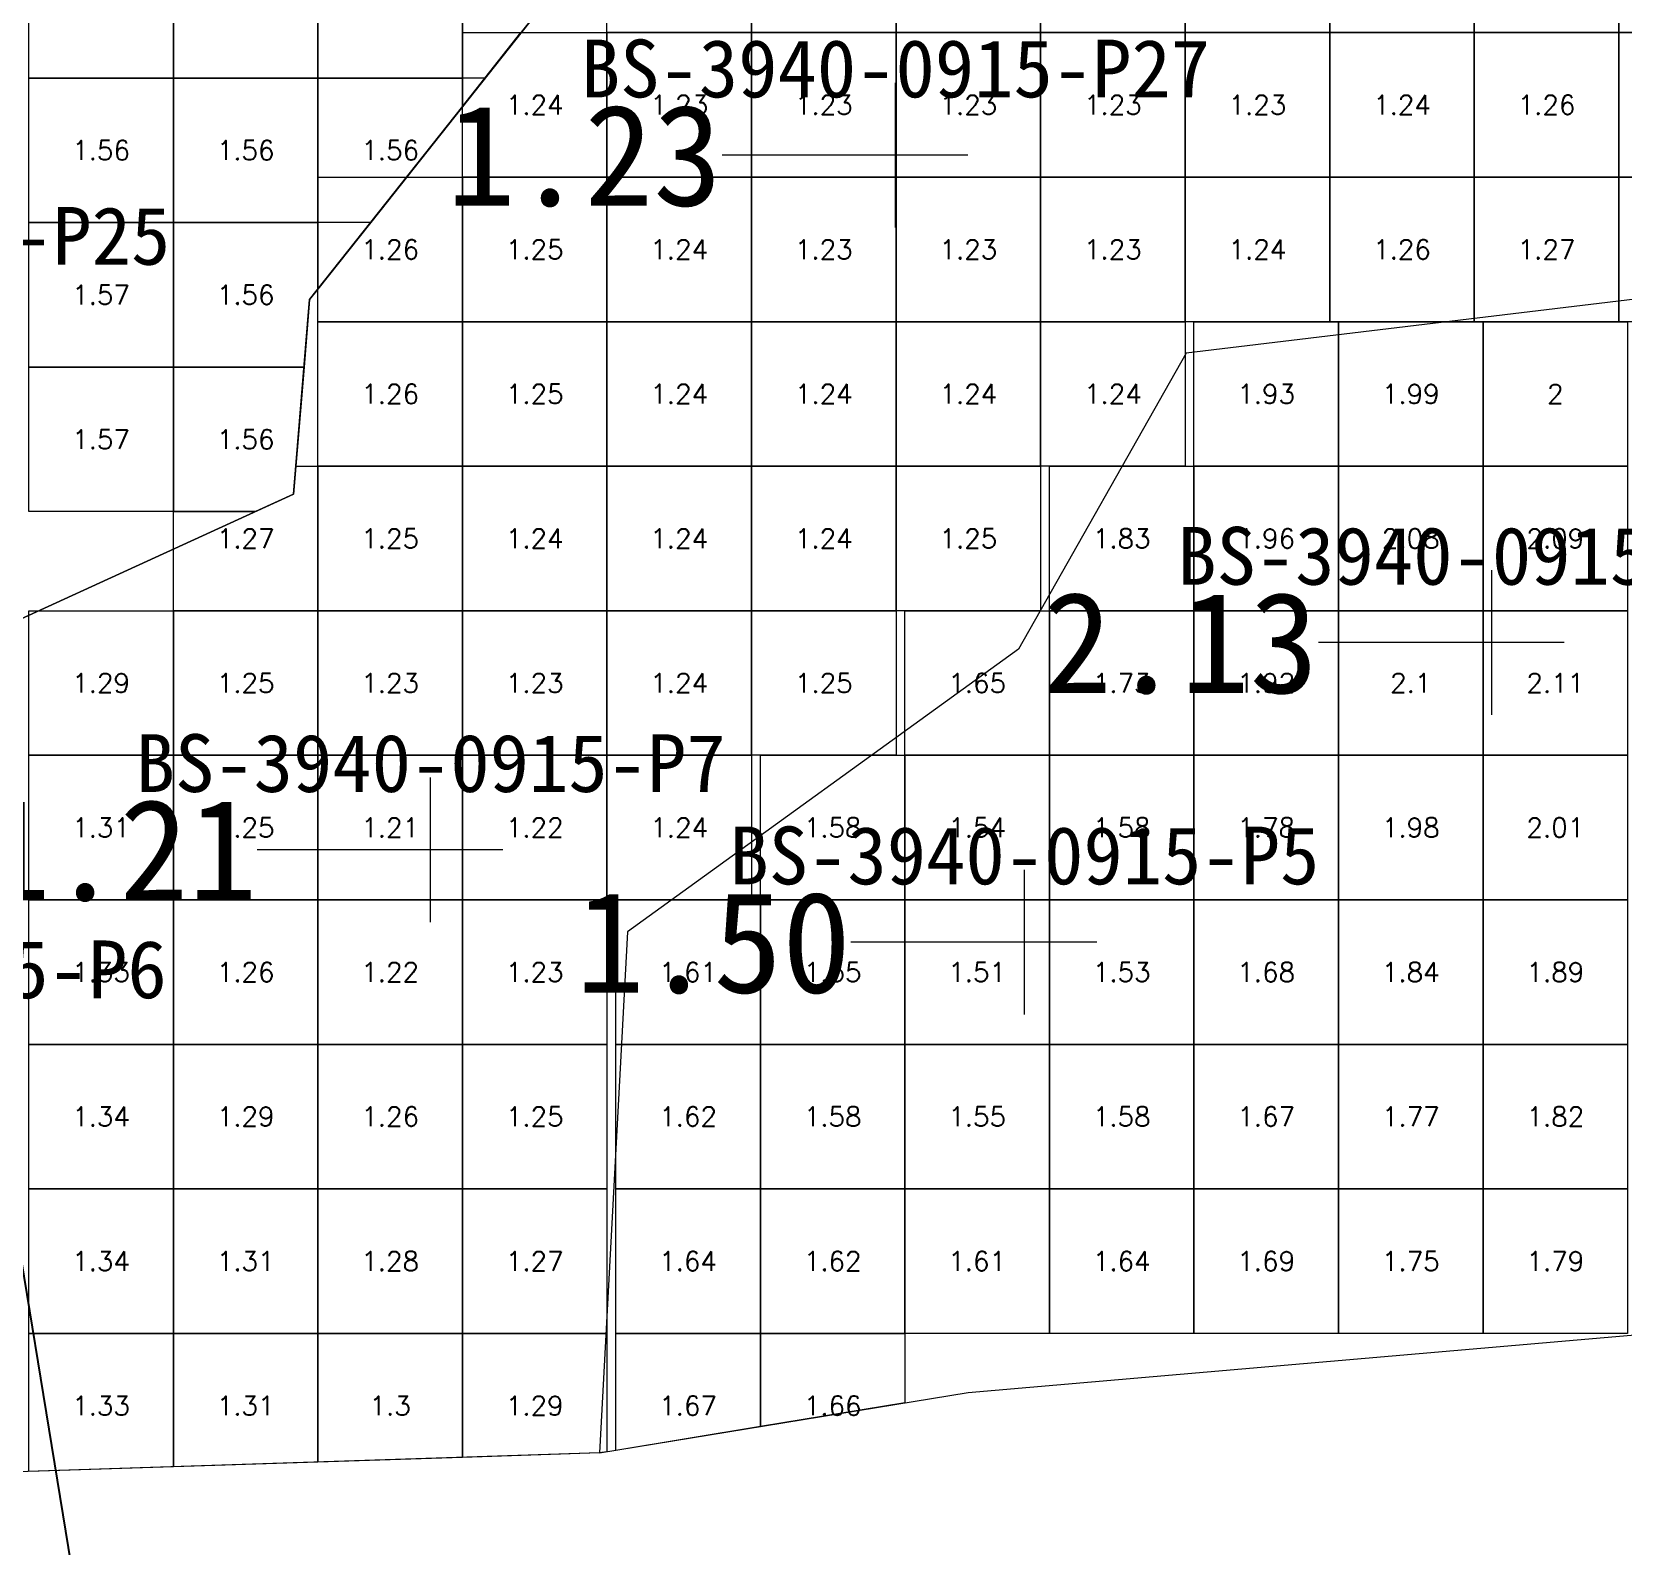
# Model space of a CAD drawing. Header units: inches. Extents: x 469985 to 470094, y 4349619 to 4349666.
# Drawn here: x 470040.64 to 470051.65, y 4349637.04 to 4349647.52 of the extents above; entities that cross this region are included whole.
import ezdxf
from ezdxf import colors
from ezdxf.entities.mleader import LeaderData, LeaderLine
from ezdxf.enums import TextEntityAlignment as Align
from ezdxf.math import Vec2, Vec3

# ---------------------------------------------------------------- set-up
doc = ezdxf.new("R2010")
doc.units = ezdxf.units.IN
doc.header["$MEASUREMENT"] = 0
for name, color, linetype, lineweight in [('1.500-3.000', 7, 'Continuous', 0), ('点', 7, 'Continuous', 0), ('爆区方格网', 7, 'Continuous', 0), ('线条', 7, 'Continuous', 0), ('钻孔', 7, 'Continuous', 0)]:
    doc.layers.add(name, color=color, linetype=linetype, lineweight=lineweight)
doc.styles.add('3dmine_textStyle_1', font='txt.shx', dxfattribs={"height": 1, "bigfont": 'gbcbig.shx'})
doc.styles.add('3dmine_textStyle_2', font='simsunb.ttf', dxfattribs={"height": 1})
doc.styles.get("Standard").update_dxf_attribs({"font": 'arial.ttf'})

msp = doc.modelspace()

# ---------------------------------------------------------------- hatches: boundary and pattern name
at = {"layer": '钻孔', "linetype": 'Continuous', "lineweight": 0, "true_color": 0x0000ff, "extrusion": (0, 1, 0)}
for points in [[(-470047.615, 3929.534), (-470046.615, 3929.534), (-470046.615, 3940.534), (-470047.615, 3940.534)], [(-470044.399, 3930.425), (-470043.399, 3930.425), (-470043.399, 3940.425), (-470044.399, 3940.425)]]:
    msp.add_hatch(color=5, dxfattribs=at).paths.add_polyline_path(points, flags=0)
at = {"layer": '钻孔', "linetype": 'Continuous', "lineweight": 0, "true_color": 0xff0000, "extrusion": (0, 1, 0)}
for points in [[(-470051.741, 3929.696), (-470050.741, 3929.696), (-470050.741, 3940.696), (-470051.741, 3940.696)], [(-470048.507, 3929.68), (-470047.507, 3929.68), (-470047.507, 3940.68), (-470048.507, 3940.68)]]:
    msp.add_hatch(color=1, dxfattribs=at).paths.add_polyline_path(points, flags=0)

# ---------------------------------------------------------------- linework, layer by layer
at = {"color": 7, "linetype": 'Continuous', "lineweight": 0}
for points, elevation in [([(470027.679, 4349645.435), (470030.993, 4349646.298), (470031.686, 4349647.744), (470035.317, 4349645.041), (470039.466, 4349642.957), (470042.451, 4349644.322), (470042.562, 4349645.668), (470044.736, 4349648.414), (470045.096, 4349650.012), (470042.09, 4349652.708), (470045.45, 4349652.937), (470049.125, 4349655.871), (470052.312, 4349651.762)], 3935.363), ([(470052.039, 4349645.708), (470048.627, 4349645.298), (470047.467, 4349643.25), (470044.76, 4349641.293), (470044.567, 4349637.688), (470039.199, 4349637.514), (470030.11, 4349638.139), (470031.197, 4349641.303), (470029.949, 4349644.176), (470027.679, 4349645.435), (470027.679, 4349645.435)], 3935.363), ([(470052.039, 4349645.708), (470048.627, 4349645.298), (470047.467, 4349643.25), (470044.76, 4349641.293), (470044.567, 4349637.688), (470047.117, 4349638.106), (470054.879, 4349638.777)], 3935.364)]:
    msp.add_lwpolyline(points, dxfattribs=dict(at, elevation=elevation))
at = {"layer": '1.500-3.000', "color": 1, "linetype": 'Continuous', "lineweight": 0, "true_color": 0xff0000}
msp.add_lwpolyline([(470045.096, 4349650.012), (470044.736, 4349648.414), (470043.047, 4349646.28), (470042.562, 4349645.668), (470042.451, 4349644.322), (470039.466, 4349642.957), (470035.741, 4349644.828), (470035.317, 4349645.041), (470031.686, 4349647.744), (470035.13, 4349650.711), (470038.1, 4349651.563), (470042.09, 4349652.708), (470045.096, 4349650.012)], dxfattribs=at)
at = {"layer": '点', "color": 138, "linetype": 'Continuous', "lineweight": 0, "true_color": 0x004c4c}
for points, elevation in [([(470046.615, 4349646.167), (470046.615, 4349647.167)], 3940.534), ([(470047.115, 4349646.667), (470046.115, 4349646.667)], 3940.534), ([(470050.741, 4349642.795), (470050.741, 4349643.795)], 3940.696), ([(470051.241, 4349643.295), (470050.241, 4349643.295)], 3940.696), ([(470043.399, 4349641.361), (470043.399, 4349642.361)], 3940.425), ([(470043.899, 4349641.861), (470042.899, 4349641.861)], 3940.425), ([(470047.507, 4349640.722), (470047.507, 4349641.722)], 3940.68), ([(470048.007, 4349641.222), (470047.007, 4349641.222)], 3940.68)]:
    msp.add_lwpolyline(points, dxfattribs=dict(at, elevation=elevation))
at = {"layer": '爆区方格网', "color": 5, "linetype": 'Continuous', "lineweight": 0, "true_color": 0x0000ff, "elevation": 3940.213}
for points in [[(470045.619, 4349647.515), (470044.619, 4349647.515), (470044.619, 4349648.266), (470044.736, 4349648.414), (470044.619, 4349648.266), (470044.619, 4349648.515), (470045.619, 4349648.515), (470045.619, 4349647.515)], [(470046.619, 4349647.515), (470045.619, 4349647.515), (470045.619, 4349648.515), (470046.619, 4349648.515), (470046.619, 4349647.515)], [(470047.619, 4349647.515), (470046.619, 4349647.515), (470046.619, 4349648.515), (470047.619, 4349648.515), (470047.619, 4349647.515)], [(470048.619, 4349647.515), (470047.619, 4349647.515), (470047.619, 4349648.515), (470048.619, 4349648.515), (470048.619, 4349647.515)], [(470049.619, 4349647.515), (470048.619, 4349647.515), (470048.619, 4349648.515), (470049.619, 4349648.515), (470049.619, 4349647.515)], [(470050.619, 4349647.515), (470049.619, 4349647.515), (470049.619, 4349648.515), (470050.619, 4349648.515), (470050.619, 4349647.515)], [(470051.619, 4349647.515), (470050.619, 4349647.515), (470050.619, 4349648.515), (470051.619, 4349648.515), (470051.619, 4349647.515)], [(470052.619, 4349647.515), (470051.619, 4349647.515), (470051.619, 4349648.515), (470052.619, 4349648.515), (470052.619, 4349647.515)], [(470043.619, 4349647.003), (470043.619, 4349647.515), (470044.024, 4349647.515), (470043.619, 4349647.003)], [(470044.619, 4349646.515), (470043.619, 4349646.515), (470043.619, 4349647.003), (470044.024, 4349647.515), (470044.619, 4349647.515), (470044.619, 4349646.515)], [(470045.619, 4349646.515), (470044.619, 4349646.515), (470044.619, 4349647.515), (470045.619, 4349647.515), (470045.619, 4349646.515)], [(470046.619, 4349646.515), (470045.619, 4349646.515), (470045.619, 4349647.515), (470046.619, 4349647.515), (470046.619, 4349646.515)], [(470047.619, 4349646.515), (470046.619, 4349646.515), (470046.619, 4349647.515), (470047.619, 4349647.515), (470047.619, 4349646.515)], [(470048.619, 4349646.515), (470047.619, 4349646.515), (470047.619, 4349647.515), (470048.619, 4349647.515), (470048.619, 4349646.515)], [(470049.619, 4349646.515), (470048.619, 4349646.515), (470048.619, 4349647.515), (470049.619, 4349647.515), (470049.619, 4349646.515)], [(470050.619, 4349646.515), (470049.619, 4349646.515), (470049.619, 4349647.515), (470050.619, 4349647.515), (470050.619, 4349646.515)], [(470051.619, 4349646.515), (470050.619, 4349646.515), (470050.619, 4349647.515), (470051.619, 4349647.515), (470051.619, 4349646.515)], [(470052.619, 4349646.515), (470051.619, 4349646.515), (470051.619, 4349647.515), (470052.619, 4349647.515), (470052.619, 4349646.515)], [(470043.047, 4349646.28), (470042.619, 4349645.74), (470042.619, 4349646.515), (470043.232, 4349646.515), (470043.047, 4349646.28)], [(470043.619, 4349645.515), (470042.619, 4349645.515), (470042.619, 4349645.74), (470043.232, 4349646.515), (470043.619, 4349646.515), (470043.619, 4349645.515)], [(470044.619, 4349645.515), (470043.619, 4349645.515), (470043.619, 4349646.515), (470044.619, 4349646.515), (470044.619, 4349645.515)], [(470045.619, 4349645.515), (470044.619, 4349645.515), (470044.619, 4349646.515), (470045.619, 4349646.515), (470045.619, 4349645.515)], [(470046.619, 4349645.515), (470045.619, 4349645.515), (470045.619, 4349646.515), (470046.619, 4349646.515), (470046.619, 4349645.515)], [(470047.619, 4349645.515), (470046.619, 4349645.515), (470046.619, 4349646.515), (470047.619, 4349646.515), (470047.619, 4349645.515)], [(470048.619, 4349645.515), (470047.619, 4349645.515), (470047.619, 4349646.515), (470048.619, 4349646.515), (470048.619, 4349645.515)], [(470049.619, 4349645.515), (470048.619, 4349645.515), (470048.619, 4349646.515), (470049.619, 4349646.515), (470049.619, 4349645.515)], [(470050.619, 4349645.515), (470049.619, 4349645.515), (470049.619, 4349646.515), (470050.619, 4349646.515), (470050.619, 4349645.515)], [(470051.619, 4349645.515), (470050.619, 4349645.515), (470050.619, 4349646.515), (470051.619, 4349646.515), (470051.619, 4349645.515)], [(470052.619, 4349645.515), (470051.619, 4349645.515), (470051.619, 4349646.515), (470052.619, 4349646.515), (470052.619, 4349645.515)], [(470043.619, 4349644.515), (470042.619, 4349644.515), (470042.619, 4349645.515), (470043.619, 4349645.515), (470043.619, 4349644.515)], [(470044.619, 4349644.515), (470043.619, 4349644.515), (470043.619, 4349645.515), (470044.619, 4349645.515), (470044.619, 4349644.515)], [(470045.619, 4349644.515), (470044.619, 4349644.515), (470044.619, 4349645.515), (470045.619, 4349645.515), (470045.619, 4349644.515)], [(470046.619, 4349644.515), (470045.619, 4349644.515), (470045.619, 4349645.515), (470046.619, 4349645.515), (470046.619, 4349644.515)], [(470047.619, 4349644.515), (470046.619, 4349644.515), (470046.619, 4349645.515), (470047.619, 4349645.515), (470047.619, 4349644.515)], [(470048.619, 4349644.515), (470047.619, 4349644.515), (470047.619, 4349645.515), (470048.619, 4349645.515), (470048.619, 4349644.515)], [(470042.619, 4349643.515), (470041.619, 4349643.515), (470041.619, 4349644.201), (470042.187, 4349644.201), (470042.451, 4349644.322), (470042.467, 4349644.515), (470042.619, 4349644.515), (470042.619, 4349643.515)], [(470043.619, 4349643.515), (470042.619, 4349643.515), (470042.619, 4349644.515), (470043.619, 4349644.515), (470043.619, 4349643.515)], [(470044.619, 4349643.515), (470043.619, 4349643.515), (470043.619, 4349644.515), (470044.619, 4349644.515), (470044.619, 4349643.515)], [(470045.619, 4349643.515), (470044.619, 4349643.515), (470044.619, 4349644.515), (470045.619, 4349644.515), (470045.619, 4349643.515)], [(470046.619, 4349643.515), (470045.619, 4349643.515), (470045.619, 4349644.515), (470046.619, 4349644.515), (470046.619, 4349643.515)], [(470047.619, 4349643.515), (470046.619, 4349643.515), (470046.619, 4349644.515), (470047.619, 4349644.515), (470047.619, 4349643.515)], [(470041.619, 4349642.515), (470040.619, 4349642.515), (470040.619, 4349643.515), (470041.619, 4349643.515), (470041.619, 4349642.515)], [(470042.619, 4349642.515), (470041.619, 4349642.515), (470041.619, 4349643.515), (470042.619, 4349643.515), (470042.619, 4349642.515)], [(470043.619, 4349642.515), (470042.619, 4349642.515), (470042.619, 4349643.515), (470043.619, 4349643.515), (470043.619, 4349642.515)], [(470044.619, 4349642.515), (470043.619, 4349642.515), (470043.619, 4349643.515), (470044.619, 4349643.515), (470044.619, 4349642.515)], [(470045.619, 4349642.515), (470044.619, 4349642.515), (470044.619, 4349643.515), (470045.619, 4349643.515), (470045.619, 4349642.515)], [(470046.619, 4349642.515), (470045.619, 4349642.515), (470045.619, 4349643.515), (470046.619, 4349643.515), (470046.619, 4349642.515)], [(470041.619, 4349641.515), (470040.619, 4349641.515), (470040.619, 4349642.515), (470041.619, 4349642.515), (470041.619, 4349641.515)], [(470042.619, 4349641.515), (470041.619, 4349641.515), (470041.619, 4349642.515), (470042.619, 4349642.515), (470042.619, 4349641.515)], [(470043.619, 4349641.515), (470042.619, 4349641.515), (470042.619, 4349642.515), (470043.619, 4349642.515), (470043.619, 4349641.515)], [(470044.619, 4349641.515), (470043.619, 4349641.515), (470043.619, 4349642.515), (470044.619, 4349642.515), (470044.619, 4349641.515)], [(470045.619, 4349641.515), (470044.619, 4349641.515), (470044.619, 4349642.515), (470045.619, 4349642.515), (470045.619, 4349641.515)], [(470041.619, 4349640.515), (470040.619, 4349640.515), (470040.619, 4349641.515), (470041.619, 4349641.515), (470041.619, 4349640.515)], [(470042.619, 4349640.515), (470041.619, 4349640.515), (470041.619, 4349641.515), (470042.619, 4349641.515), (470042.619, 4349640.515)], [(470043.619, 4349640.515), (470042.619, 4349640.515), (470042.619, 4349641.515), (470043.619, 4349641.515), (470043.619, 4349640.515)], [(470044.619, 4349640.515), (470043.619, 4349640.515), (470043.619, 4349641.515), (470044.619, 4349641.515), (470044.619, 4349640.515)], [(470041.619, 4349639.515), (470040.619, 4349639.515), (470040.619, 4349640.515), (470041.619, 4349640.515), (470041.619, 4349639.515)], [(470042.619, 4349639.515), (470041.619, 4349639.515), (470041.619, 4349640.515), (470042.619, 4349640.515), (470042.619, 4349639.515)], [(470043.619, 4349639.515), (470042.619, 4349639.515), (470042.619, 4349640.515), (470043.619, 4349640.515), (470043.619, 4349639.515)], [(470044.619, 4349639.515), (470043.619, 4349639.515), (470043.619, 4349640.515), (470044.619, 4349640.515), (470044.619, 4349639.515)], [(470041.619, 4349638.515), (470040.619, 4349638.515), (470040.619, 4349639.515), (470041.619, 4349639.515), (470041.619, 4349638.515)], [(470042.619, 4349638.515), (470041.619, 4349638.515), (470041.619, 4349639.515), (470042.619, 4349639.515), (470042.619, 4349638.515)], [(470043.619, 4349638.515), (470042.619, 4349638.515), (470042.619, 4349639.515), (470043.619, 4349639.515), (470043.619, 4349638.515)], [(470044.619, 4349638.515), (470043.619, 4349638.515), (470043.619, 4349639.515), (470044.619, 4349639.515), (470044.619, 4349638.515)], [(470041.619, 4349637.592), (470040.619, 4349637.56), (470040.619, 4349638.515), (470041.619, 4349638.515), (470041.619, 4349637.592)], [(470042.619, 4349637.624), (470041.619, 4349637.592), (470041.619, 4349638.515), (470042.619, 4349638.515), (470042.619, 4349637.624)], [(470043.619, 4349637.657), (470042.619, 4349637.624), (470042.619, 4349638.515), (470043.619, 4349638.515), (470043.619, 4349637.657)], [(470044.619, 4349637.696), (470044.567, 4349637.688), (470043.619, 4349637.657), (470043.619, 4349638.515), (470044.619, 4349638.515), (470044.619, 4349637.696)]]:
    msp.add_lwpolyline(points, dxfattribs=at)
at = {"layer": '爆区方格网', "color": 1, "linetype": 'Continuous', "lineweight": 0, "true_color": 0xff0000}
for points, elevation in [([(470041.619, 4349647.201), (470040.619, 4349647.201), (470040.619, 4349648.201), (470041.619, 4349648.201), (470041.619, 4349647.201)], 3940.263), ([(470042.619, 4349647.201), (470041.619, 4349647.201), (470041.619, 4349648.201), (470042.619, 4349648.201), (470042.619, 4349647.201)], 3940.263), ([(470043.619, 4349647.201), (470042.619, 4349647.201), (470042.619, 4349648.201), (470043.619, 4349648.201), (470043.619, 4349647.201)], 3940.263), ([(470043.776, 4349647.201), (470043.619, 4349647.201), (470043.619, 4349648.201), (470044.568, 4349648.201), (470043.776, 4349647.201)], 3940.263), ([(470041.619, 4349646.201), (470040.619, 4349646.201), (470040.619, 4349647.201), (470041.619, 4349647.201), (470041.619, 4349646.201)], 3940.263), ([(470042.619, 4349646.201), (470041.619, 4349646.201), (470041.619, 4349647.201), (470042.619, 4349647.201), (470042.619, 4349646.201)], 3940.263), ([(470043.619, 4349647.003), (470043.047, 4349646.28), (470042.984, 4349646.201), (470042.619, 4349646.201), (470042.619, 4349647.201), (470043.619, 4349647.201), (470043.619, 4349647.003)], 3940.263), ([(470041.619, 4349645.201), (470040.619, 4349645.201), (470040.619, 4349646.201), (470041.619, 4349646.201), (470041.619, 4349645.201)], 3940.263), ([(470042.619, 4349645.74), (470042.562, 4349645.668), (470042.524, 4349645.201), (470041.619, 4349645.201), (470041.619, 4349646.201), (470042.619, 4349646.201), (470042.619, 4349645.74)], 3940.263), ([(470049.68, 4349644.515), (470048.68, 4349644.515), (470048.68, 4349645.515), (470049.68, 4349645.515), (470049.68, 4349644.515)], 3940.68), ([(470050.68, 4349644.515), (470049.68, 4349644.515), (470049.68, 4349645.515), (470050.68, 4349645.515), (470050.68, 4349644.515)], 3940.68), ([(470051.68, 4349644.515), (470050.68, 4349644.515), (470050.68, 4349645.515), (470051.68, 4349645.515), (470051.68, 4349644.515)], 3940.68), ([(470041.619, 4349644.201), (470040.619, 4349644.201), (470040.619, 4349645.201), (470041.619, 4349645.201), (470041.619, 4349644.201)], 3940.263), ([(470042.451, 4349644.322), (470042.187, 4349644.201), (470041.619, 4349644.201), (470041.619, 4349645.201), (470042.524, 4349645.201), (470042.451, 4349644.322)], 3940.263), ([(470048.68, 4349643.515), (470047.68, 4349643.515), (470047.68, 4349644.515), (470048.68, 4349644.515), (470048.68, 4349643.515)], 3940.68), ([(470049.68, 4349643.515), (470048.68, 4349643.515), (470048.68, 4349644.515), (470049.68, 4349644.515), (470049.68, 4349643.515)], 3940.68), ([(470050.68, 4349643.515), (470049.68, 4349643.515), (470049.68, 4349644.515), (470050.68, 4349644.515), (470050.68, 4349643.515)], 3940.68), ([(470051.68, 4349643.515), (470050.68, 4349643.515), (470050.68, 4349644.515), (470051.68, 4349644.515), (470051.68, 4349643.515)], 3940.68), ([(470047.68, 4349642.515), (470046.68, 4349642.515), (470046.68, 4349643.515), (470047.68, 4349643.515), (470047.68, 4349642.515)], 3940.68), ([(470048.68, 4349642.515), (470047.68, 4349642.515), (470047.68, 4349643.515), (470048.68, 4349643.515), (470048.68, 4349642.515)], 3940.68), ([(470049.68, 4349642.515), (470048.68, 4349642.515), (470048.68, 4349643.515), (470049.68, 4349643.515), (470049.68, 4349642.515)], 3940.68), ([(470050.68, 4349642.515), (470049.68, 4349642.515), (470049.68, 4349643.515), (470050.68, 4349643.515), (470050.68, 4349642.515)], 3940.68), ([(470051.68, 4349642.515), (470050.68, 4349642.515), (470050.68, 4349643.515), (470051.68, 4349643.515), (470051.68, 4349642.515)], 3940.68), ([(470046.68, 4349641.515), (470045.68, 4349641.515), (470045.68, 4349642.515), (470046.68, 4349642.515), (470046.68, 4349641.515)], 3940.68), ([(470047.68, 4349641.515), (470046.68, 4349641.515), (470046.68, 4349642.515), (470047.68, 4349642.515), (470047.68, 4349641.515)], 3940.68), ([(470048.68, 4349641.515), (470047.68, 4349641.515), (470047.68, 4349642.515), (470048.68, 4349642.515), (470048.68, 4349641.515)], 3940.68), ([(470049.68, 4349641.515), (470048.68, 4349641.515), (470048.68, 4349642.515), (470049.68, 4349642.515), (470049.68, 4349641.515)], 3940.68), ([(470050.68, 4349641.515), (470049.68, 4349641.515), (470049.68, 4349642.515), (470050.68, 4349642.515), (470050.68, 4349641.515)], 3940.68), ([(470051.68, 4349641.515), (470050.68, 4349641.515), (470050.68, 4349642.515), (470051.68, 4349642.515), (470051.68, 4349641.515)], 3940.68), ([(470045.68, 4349640.515), (470044.68, 4349640.515), (470044.68, 4349641.515), (470045.68, 4349641.515), (470045.68, 4349640.515)], 3940.68), ([(470046.68, 4349640.515), (470045.68, 4349640.515), (470045.68, 4349641.515), (470046.68, 4349641.515), (470046.68, 4349640.515)], 3940.68), ([(470047.68, 4349640.515), (470046.68, 4349640.515), (470046.68, 4349641.515), (470047.68, 4349641.515), (470047.68, 4349640.515)], 3940.68), ([(470048.68, 4349640.515), (470047.68, 4349640.515), (470047.68, 4349641.515), (470048.68, 4349641.515), (470048.68, 4349640.515)], 3940.68), ([(470049.68, 4349640.515), (470048.68, 4349640.515), (470048.68, 4349641.515), (470049.68, 4349641.515), (470049.68, 4349640.515)], 3940.68), ([(470050.68, 4349640.515), (470049.68, 4349640.515), (470049.68, 4349641.515), (470050.68, 4349641.515), (470050.68, 4349640.515)], 3940.68), ([(470051.68, 4349640.515), (470050.68, 4349640.515), (470050.68, 4349641.515), (470051.68, 4349641.515), (470051.68, 4349640.515)], 3940.68), ([(470045.68, 4349639.515), (470044.68, 4349639.515), (470044.68, 4349640.515), (470045.68, 4349640.515), (470045.68, 4349639.515)], 3940.68), ([(470046.68, 4349639.515), (470045.68, 4349639.515), (470045.68, 4349640.515), (470046.68, 4349640.515), (470046.68, 4349639.515)], 3940.68), ([(470047.68, 4349639.515), (470046.68, 4349639.515), (470046.68, 4349640.515), (470047.68, 4349640.515), (470047.68, 4349639.515)], 3940.68), ([(470048.68, 4349639.515), (470047.68, 4349639.515), (470047.68, 4349640.515), (470048.68, 4349640.515), (470048.68, 4349639.515)], 3940.68), ([(470049.68, 4349639.515), (470048.68, 4349639.515), (470048.68, 4349640.515), (470049.68, 4349640.515), (470049.68, 4349639.515)], 3940.68), ([(470050.68, 4349639.515), (470049.68, 4349639.515), (470049.68, 4349640.515), (470050.68, 4349640.515), (470050.68, 4349639.515)], 3940.68), ([(470051.68, 4349639.515), (470050.68, 4349639.515), (470050.68, 4349640.515), (470051.68, 4349640.515), (470051.68, 4349639.515)], 3940.68), ([(470045.68, 4349638.515), (470044.68, 4349638.515), (470044.68, 4349639.515), (470045.68, 4349639.515), (470045.68, 4349638.515)], 3940.68), ([(470046.68, 4349638.515), (470045.68, 4349638.515), (470045.68, 4349639.515), (470046.68, 4349639.515), (470046.68, 4349638.515)], 3940.68), ([(470047.68, 4349638.515), (470046.68, 4349638.515), (470046.68, 4349639.515), (470047.68, 4349639.515), (470047.68, 4349638.515)], 3940.68), ([(470048.68, 4349638.515), (470047.68, 4349638.515), (470047.68, 4349639.515), (470048.68, 4349639.515), (470048.68, 4349638.515)], 3940.68), ([(470049.68, 4349638.515), (470048.68, 4349638.515), (470048.68, 4349639.515), (470049.68, 4349639.515), (470049.68, 4349638.515)], 3940.68), ([(470050.68, 4349638.515), (470049.68, 4349638.515), (470049.68, 4349639.515), (470050.68, 4349639.515), (470050.68, 4349638.515)], 3940.68), ([(470051.68, 4349638.515), (470050.68, 4349638.515), (470050.68, 4349639.515), (470051.68, 4349639.515), (470051.68, 4349638.515)], 3940.68), ([(470045.68, 4349637.87), (470044.68, 4349637.706), (470044.68, 4349638.515), (470045.68, 4349638.515), (470045.68, 4349637.87)], 3940.68), ([(470046.68, 4349638.035), (470045.68, 4349637.87), (470045.68, 4349638.515), (470046.68, 4349638.515), (470046.68, 4349638.035)], 3940.68)]:
    msp.add_lwpolyline(points, dxfattribs=dict(at, elevation=elevation))
at = {"layer": '线条', "color": 138, "linetype": 'Continuous', "lineweight": 0, "true_color": 0x004c4c}
for points, elevation in [([(470046.615, 4349646.667), (470046.615, 4349646.667), (470046.615, 4349646.667)], 3940.534), ([(470050.741, 4349643.295), (470050.741, 4349643.295), (470050.741, 4349643.295)], 3940.696), ([(470043.399, 4349641.861), (470043.399, 4349641.861), (470043.399, 4349641.861)], 3940.425), ([(470047.507, 4349641.222), (470047.507, 4349641.222), (470047.507, 4349641.222)], 3940.68)]:
    msp.add_lwpolyline(points, dxfattribs=dict(at, elevation=elevation))
at = {"layer": '钻孔', "color": 5, "linetype": 'Continuous', "lineweight": 0, "true_color": 0x0000ff}
for points, elevation in [([(470046.615, 4349646.667), (470045.415, 4349646.667)], 3940.534), ([(470046.615, 4349646.667), (470045.415, 4349646.667)], 3929.534), ([(470043.399, 4349641.861), (470042.199, 4349641.861)], 3940.425), ([(470043.399, 4349641.861), (470042.199, 4349641.861)], 3930.425)]:
    msp.add_lwpolyline(points, dxfattribs=dict(at, elevation=elevation))
at = {"layer": '钻孔', "color": 1, "linetype": 'Continuous', "lineweight": 0, "true_color": 0xff0000}
for points, elevation in [([(470050.741, 4349643.295), (470049.541, 4349643.295)], 3940.696), ([(470050.741, 4349643.295), (470049.541, 4349643.295)], 3929.696), ([(470047.507, 4349641.222), (470046.307, 4349641.222)], 3940.68), ([(470047.507, 4349641.222), (470046.307, 4349641.222)], 3929.68)]:
    msp.add_lwpolyline(points, dxfattribs=dict(at, elevation=elevation))

# ---------------------------------------------------------------- texts
at = {"color": 5, "linetype": 'Continuous', "lineweight": 0, "true_color": 0x0000ff, "style": '3dmine_textStyle_1'}
for s, p in [('1.24', (470044.119, 4349647.015, 3940.213)), ('1.23', (470045.119, 4349647.015, 3940.213)), ('1.23', (470046.119, 4349647.015, 3940.213)), ('1.23', (470047.119, 4349647.015, 3940.213)), ('1.23', (470048.119, 4349647.015, 3940.213)), ('1.23', (470049.119, 4349647.015, 3940.213)), ('1.24', (470050.119, 4349647.015, 3940.213)), ('1.26', (470051.119, 4349647.015, 3940.213)), ('1.26', (470043.119, 4349646.015, 3940.213)), ('1.25', (470044.119, 4349646.015, 3940.213)), ('1.24', (470045.119, 4349646.015, 3940.213)), ('1.23', (470046.119, 4349646.015, 3940.213)), ('1.23', (470047.119, 4349646.015, 3940.213)), ('1.23', (470048.119, 4349646.015, 3940.213)), ('1.24', (470049.119, 4349646.015, 3940.213)), ('1.26', (470050.119, 4349646.015, 3940.213)), ('1.27', (470051.119, 4349646.015, 3940.213)), ('1.26', (470043.119, 4349645.015, 3940.213)), ('1.25', (470044.119, 4349645.015, 3940.213)), ('1.24', (470045.119, 4349645.015, 3940.213)), ('1.24', (470046.119, 4349645.015, 3940.213)), ('1.24', (470047.119, 4349645.015, 3940.213)), ('1.24', (470048.119, 4349645.015, 3940.213)), ('1.27', (470042.119, 4349644.015, 3940.213)), ('1.25', (470043.119, 4349644.015, 3940.213)), ('1.24', (470044.119, 4349644.015, 3940.213)), ('1.24', (470045.119, 4349644.015, 3940.213)), ('1.24', (470046.119, 4349644.015, 3940.213)), ('1.25', (470047.119, 4349644.015, 3940.213)), ('1.29', (470041.119, 4349643.015, 3940.213)), ('1.25', (470042.119, 4349643.015, 3940.213)), ('1.23', (470043.119, 4349643.015, 3940.213)), ('1.23', (470044.119, 4349643.015, 3940.213)), ('1.24', (470045.119, 4349643.015, 3940.213)), ('1.25', (470046.119, 4349643.015, 3940.213)), ('1.31', (470041.119, 4349642.015, 3940.213)), ('1.25', (470042.119, 4349642.015, 3940.213)), ('1.21', (470043.119, 4349642.015, 3940.213)), ('1.22', (470044.119, 4349642.015, 3940.213)), ('1.24', (470045.119, 4349642.015, 3940.213)), ('1.33', (470041.119, 4349641.015, 3940.213)), ('1.26', (470042.119, 4349641.015, 3940.213)), ('1.22', (470043.119, 4349641.015, 3940.213)), ('1.23', (470044.119, 4349641.015, 3940.213)), ('1.34', (470041.119, 4349640.015, 3940.213)), ('1.29', (470042.119, 4349640.015, 3940.213)), ('1.26', (470043.119, 4349640.015, 3940.213)), ('1.25', (470044.119, 4349640.015, 3940.213)), ('1.34', (470041.119, 4349639.015, 3940.213)), ('1.31', (470042.119, 4349639.015, 3940.213)), ('1.28', (470043.119, 4349639.015, 3940.213)), ('1.27', (470044.119, 4349639.015, 3940.213)), ('1.33', (470041.119, 4349638.015, 3940.213)), ('1.31', (470042.119, 4349638.015, 3940.213)), ('1.3', (470043.119, 4349638.015, 3940.213)), ('1.29', (470044.119, 4349638.015, 3940.213))]:
    msp.add_text(s, height=0.1333, dxfattribs=at).set_placement(p, align=Align.MIDDLE_CENTER)
at = {"color": 1, "linetype": 'Continuous', "lineweight": 0, "true_color": 0xff0000, "style": '3dmine_textStyle_1'}
for s, height, p in [('1.56', 0.1333, (470041.119, 4349646.701, 3940.263)), ('1.56', 0.1333, (470042.119, 4349646.701, 3940.263)), ('1.56', 0.1333, (470043.119, 4349646.701, 3940.263)), ('1.57', 0.1333, (470041.119, 4349645.701, 3940.263)), ('1.56', 0.1333, (470042.119, 4349645.701, 3940.263)), ('1.93', 0.1333, (470049.18, 4349645.015, 3940.68)), ('1.99', 0.1333, (470050.18, 4349645.015, 3940.68)), ('2', 0.133, (470051.18, 4349645.015, 3940.68)), ('1.57', 0.1333, (470041.119, 4349644.701, 3940.263)), ('1.56', 0.1333, (470042.119, 4349644.701, 3940.263)), ('1.83', 0.1333, (470048.18, 4349644.015, 3940.68)), ('1.96', 0.1333, (470049.18, 4349644.015, 3940.68)), ('2.08', 0.1333, (470050.18, 4349644.015, 3940.68)), ('2.09', 0.1333, (470051.18, 4349644.015, 3940.68)), ('1.65', 0.1333, (470047.18, 4349643.015, 3940.68)), ('1.73', 0.1333, (470048.18, 4349643.015, 3940.68)), ('1.92', 0.1333, (470049.18, 4349643.015, 3940.68)), ('2.1', 0.1333, (470050.18, 4349643.015, 3940.68)), ('2.11', 0.1333, (470051.18, 4349643.015, 3940.68)), ('1.58', 0.1333, (470046.18, 4349642.015, 3940.68)), ('1.54', 0.1333, (470047.18, 4349642.015, 3940.68)), ('1.58', 0.1333, (470048.18, 4349642.015, 3940.68)), ('1.78', 0.1333, (470049.18, 4349642.015, 3940.68)), ('1.98', 0.1333, (470050.18, 4349642.015, 3940.68)), ('2.01', 0.1333, (470051.18, 4349642.015, 3940.68)), ('1.61', 0.1333, (470045.18, 4349641.015, 3940.68)), ('1.55', 0.1333, (470046.18, 4349641.015, 3940.68)), ('1.51', 0.1333, (470047.18, 4349641.015, 3940.68)), ('1.53', 0.1333, (470048.18, 4349641.015, 3940.68)), ('1.68', 0.1333, (470049.18, 4349641.015, 3940.68)), ('1.84', 0.1333, (470050.18, 4349641.015, 3940.68)), ('1.89', 0.1333, (470051.18, 4349641.015, 3940.68)), ('1.62', 0.1333, (470045.18, 4349640.015, 3940.68)), ('1.58', 0.1333, (470046.18, 4349640.015, 3940.68)), ('1.55', 0.1333, (470047.18, 4349640.015, 3940.68)), ('1.58', 0.1333, (470048.18, 4349640.015, 3940.68)), ('1.67', 0.1333, (470049.18, 4349640.015, 3940.68)), ('1.77', 0.1333, (470050.18, 4349640.015, 3940.68)), ('1.82', 0.1333, (470051.18, 4349640.015, 3940.68)), ('1.64', 0.1333, (470045.18, 4349639.015, 3940.68)), ('1.62', 0.1333, (470046.18, 4349639.015, 3940.68)), ('1.61', 0.1333, (470047.18, 4349639.015, 3940.68)), ('1.64', 0.1333, (470048.18, 4349639.015, 3940.68)), ('1.69', 0.1333, (470049.18, 4349639.015, 3940.68)), ('1.75', 0.1333, (470050.18, 4349639.015, 3940.68)), ('1.79', 0.1333, (470051.18, 4349639.015, 3940.68)), ('1.67', 0.1333, (470045.18, 4349638.015, 3940.68)), ('1.66', 0.1333, (470046.18, 4349638.015, 3940.68))]:
    msp.add_text(s, height=height, dxfattribs=at).set_placement(p, align=Align.MIDDLE_CENTER)
at = {"layer": '钻孔', "color": 138, "linetype": 'Continuous', "lineweight": 0, "true_color": 0x004c4c, "style": '3dmine_textStyle_2'}
for s, p in [('BS-3940-0915-P27', (470046.615, 4349647.067, 3940.534)), ('BS-3940-0915-P25', (470039.421, 4349645.909, 3940.304)), ('BS-3940-0915-P28', (470050.741, 4349643.695, 3940.696)), ('BS-3940-0915-P7', (470043.399, 4349642.261, 3940.425)), ('BS-3940-0915-P5', (470047.507, 4349641.622, 3940.68)), ('BS-3940-0915-P6', (470039.532, 4349640.834, 3940.288))]:
    msp.add_text(s, height=0.4, dxfattribs=at).set_placement(p, align=Align.CENTER)
at = {"layer": '钻孔', "color": 5, "linetype": 'Continuous', "lineweight": 0, "true_color": 0x0000ff, "style": '3dmine_textStyle_2'}
for s, p in [('1.23', (470045.415, 4349646.667, 3935.034)), ('1.21', (470042.199, 4349641.861, 3935.425))]:
    msp.add_text(s, height=0.7, dxfattribs=at).set_placement(p, align=Align.MIDDLE_RIGHT)
at = {"layer": '钻孔', "color": 1, "linetype": 'Continuous', "lineweight": 0, "true_color": 0xff0000, "style": '3dmine_textStyle_2'}
for s, p in [('2.13', (470049.541, 4349643.295, 3935.196)), ('1.50', (470046.307, 4349641.222, 3935.18))]:
    msp.add_text(s, height=0.7, dxfattribs=at).set_placement(p, align=Align.MIDDLE_RIGHT)

# ---------------------------------------------------------------- leaders
ml = msp.add_multileader_mtext('Standard')
ml.set_content('2{\\f宋体|b0|i0|c134|p2;号}', color=256)
ml.set_leader_properties()
ml.build(insert=Vec2(0, 0))
ml.multileader.update_dxf_attribs({"dogleg_length": 0.36, "arrow_head_size": 0.18})
ctx = ml.context
ctx.base_point, ctx.char_height, ctx.arrow_head_size, ctx.landing_gap_size, ctx.plane_origin = Vec3(470043.248, 4349624.848, 3940.304), 2.5, 0.18, 0.09, Vec3(470039.421, 4349646.009, 3940.304)
notes = []
notes.append((ctx, [(0, (1, 1, 0), (470042.888, 4349624.848, 3940.304), (1, 0), 0.36, [(0, [(470039.421, 4349646.009, 3940.304)], 256, [])])]))
ctx.mtext.insert, ctx.mtext.flow_direction = Vec3(470043.338, 4349626.265, 3940.304), 5
for ctx, leaders in notes:
    for number, flags, end, landing, length, lines in leaders:
        leader = LeaderData()
        leader.index, (leader.has_last_leader_line, leader.has_dogleg_vector, leader.attachment_direction) = number, flags
        leader.last_leader_point, leader.dogleg_vector, leader.dogleg_length = Vec3(end), Vec3(landing), length
        for number, points, colour, breaks in lines:
            line = LeaderLine()
            line.index, line.vertices, line.color, line.breaks = number, Vec3.list(points), colors.encode_raw_color(colour), breaks
            leader.lines.append(line)
        ctx.leaders.append(leader)

doc.saveas('drawing.dxf')
